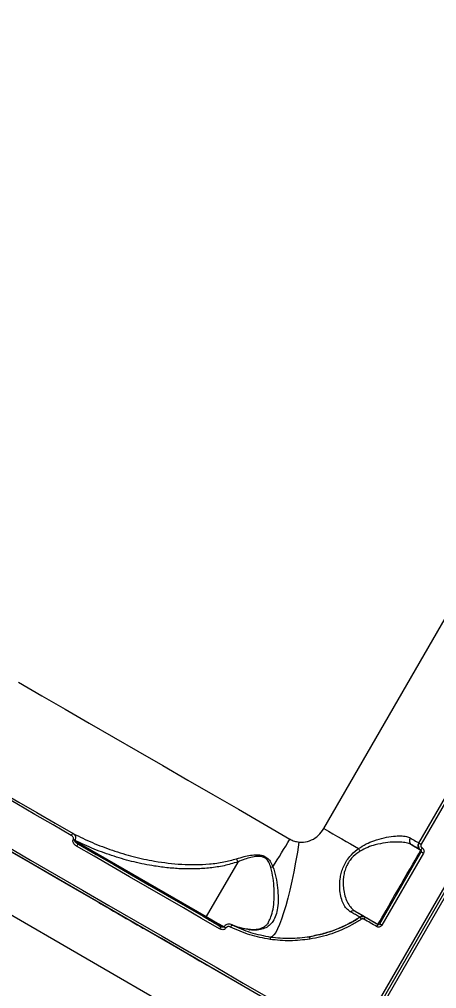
# Model space of a CAD drawing. Header units: millimetres. Extents: x -6006 to 5875, y -6399 to 6717.
# Drawn here: x 1345.5 to 1506.3, y 665.3 to 1038.3 of the extents above; entities that cross this region are included whole.
import ezdxf

# ---------------------------------------------------------------- set-up
doc = ezdxf.new("R2010")
doc.units = ezdxf.units.MM
for name, color, linetype in [('DIKOM_ОБЪЕКТ', 7, 'Continuous'), ('DIKOM_РАЗМЕР_ЗОНА', 7, 'Continuous'), ('DIKOM_РАЗМЕР_ОБЪЕКТА', 7, 'Continuous')]:
    doc.layers.add(name, color=color, linetype=linetype)
doc.styles.add('style1', font='arial.ttf', dxfattribs={"width": 0.8})
doc.dimstyles.new('1-50', dxfattribs={"dimtxt": 300, "dimasz": 200, "dimexe": 100, "dimexo": 0, "dimgap": 100, "dimtad": 0, "dimdec": 0, "dimtxsty": 'style1', "dimcen": 0, "dimclrd": 7, "dimclre": 7, "dimadec": 1, "dimazin": 2, "dimtfac": 1, "dimtdec": 0, "dimtmove": 1, "dimatfit": 3, "dimfxl": 0, "dimlwd": 25, "dimlwe": 18, "dimarcsym": 0})

# ---------------------------------------------------------------- blocks, each defined once
blk = doc.blocks.new('*D15')
at = {"layer": 'Defpoints', "color": 0, "transparency": 16777216}
for p in [(-4354.46, 4593.05), (3409.28, 4593.05), (-1328.61, -3571.89)]:
    blk.add_point(p, dxfattribs=at)
at = {"layer": 'DIKOM_РАЗМЕР_ОБЪЕКТА', "color": 7, "lineweight": 18, "transparency": 16777216}
for p, q in [((3409.28, 4593.05), (-4454.46, 4593.05)), ((-1328.61, -3571.89), (-4454.46, -3571.89))]:
    blk.add_line(p, q, dxfattribs=at)
at = {"layer": 'DIKOM_РАЗМЕР_ОБЪЕКТА', "color": 7, "lineweight": 25, "transparency": 16777216}
for p, q in [((-4354.46, 4393.05), (-4354.46, 968.7)), ((-4354.46, -3371.89), (-4354.46, 52.46))]:
    blk.add_line(p, q, dxfattribs=at)
at = {"layer": 'DIKOM_РАЗМЕР_ОБЪЕКТА', "color": 7, "transparency": 16777216}
for points in [[(-4387.8, 4393.05), (-4321.13, 4393.05), (-4354.46, 4593.05)], [(-4387.8, -3371.89), (-4321.13, -3371.89), (-4354.46, -3571.89)]]:
    blk.add_solid(points, dxfattribs=at)
at = {"layer": 'DIKOM_РАЗМЕР_ОБЪЕКТА', "color": 0, "transparency": 16777216, "insert": (-4354.46, 510.58), "char_height": 300, "attachment_point": 5, "rotation": 90, "style": 'style1'}
blk.add_mtext('8150', dxfattribs=at)
blk = doc.blocks.new('*D16')
at = {"layer": 'Defpoints', "color": 0, "transparency": 16777216}
for p in [(3934.59, 4272.92), (-3710.11, -290.96), (3934.59, -4791.62)]:
    blk.add_point(p, dxfattribs=at)
at = {"layer": 'DIKOM_РАЗМЕР_ОБЪЕКТА', "color": 7, "lineweight": 18, "transparency": 16777216}
for p, q in [((3934.59, 4272.92), (3934.59, -4891.62)), ((-3710.11, -290.96), (-3710.11, -4891.62))]:
    blk.add_line(p, q, dxfattribs=at)
at = {"layer": 'DIKOM_РАЗМЕР_ОБЪЕКТА', "color": 7, "lineweight": 25, "transparency": 16777216}
for p, q in [((-3510.11, -4791.62), (-1432.64, -4791.62)), ((3734.59, -4791.62), (-518.7, -4791.62))]:
    blk.add_line(p, q, dxfattribs=at)
at = {"layer": 'DIKOM_РАЗМЕР_ОБЪЕКТА', "color": 7, "transparency": 16777216}
for points in [[(-3510.11, -4758.29), (-3510.11, -4824.96), (-3710.11, -4791.62)], [(3734.59, -4758.29), (3734.59, -4824.96), (3934.59, -4791.62)]]:
    blk.add_solid(points, dxfattribs=at)
at = {"layer": 'DIKOM_РАЗМЕР_ОБЪЕКТА', "color": 0, "transparency": 16777216, "insert": (-975.67, -4791.62), "char_height": 300, "attachment_point": 5, "style": 'style1'}
blk.add_mtext('7650', dxfattribs=at)
blk = doc.blocks.new('*D14')
at = {"layer": 'Defpoints', "color": 0, "transparency": 16777216}
for p in [(3463.26, 6716.57), (-5809.49, -5571.89), (-1350.38, -5571.89)]:
    blk.add_point(p, dxfattribs=at)
at = {"layer": 'DIKOM_РАЗМЕР_ЗОНА', "color": 7, "lineweight": 18, "transparency": 16777216}
for p, q in [((3463.26, 6716.57), (-5909.49, 6716.57)), ((-1350.38, -5571.89), (-5909.49, -5571.89))]:
    blk.add_line(p, q, dxfattribs=at)
at = {"layer": 'DIKOM_РАЗМЕР_ЗОНА', "color": 7, "lineweight": 25, "transparency": 16777216}
for p, q in [((-5809.49, 6516.57), (-5809.49, 1149.14)), ((-5809.49, -5371.89), (-5809.49, 69.36))]:
    blk.add_line(p, q, dxfattribs=at)
at = {"layer": 'DIKOM_РАЗМЕР_ЗОНА', "color": 7, "transparency": 16777216}
for points in [[(-5842.83, 6516.57), (-5776.16, 6516.57), (-5809.49, 6716.57)], [(-5842.83, -5371.89), (-5776.16, -5371.89), (-5809.49, -5571.89)]]:
    blk.add_solid(points, dxfattribs=at)
at = {"layer": 'DIKOM_РАЗМЕР_ЗОНА', "color": 0, "transparency": 16777216, "insert": (-5809.49, 609.25), "char_height": 300, "attachment_point": 5, "rotation": 90, "style": 'style1'}
blk.add_mtext('12300', dxfattribs=at)
blk = doc.blocks.new('*D13')
at = {"layer": 'Defpoints', "color": 0, "transparency": 16777216}
for p in [(5874.9, 4901.57), (-5210.11, -1293.83), (5874.9, -6202.3)]:
    blk.add_point(p, dxfattribs=at)
at = {"layer": 'DIKOM_РАЗМЕР_ЗОНА', "color": 7, "lineweight": 18, "transparency": 16777216}
for p, q in [((5874.9, 4901.57), (5874.9, -6302.3)), ((-5210.11, -1293.83), (-5210.11, -6302.3))]:
    blk.add_line(p, q, dxfattribs=at)
at = {"layer": 'DIKOM_РАЗМЕР_ЗОНА', "color": 7, "lineweight": 25, "transparency": 16777216}
for p, q in [((-5010.11, -6202.3), (160.46, -6202.3)), ((5674.9, -6202.3), (1240.24, -6202.3))]:
    blk.add_line(p, q, dxfattribs=at)
at = {"layer": 'DIKOM_РАЗМЕР_ЗОНА', "color": 7, "transparency": 16777216}
for points in [[(-5010.11, -6168.97), (-5010.11, -6235.64), (-5210.11, -6202.3)], [(5674.9, -6168.97), (5674.9, -6235.64), (5874.9, -6202.3)]]:
    blk.add_solid(points, dxfattribs=at)
at = {"layer": 'DIKOM_РАЗМЕР_ЗОНА', "color": 0, "transparency": 16777216, "insert": (700.35, -6202.3), "char_height": 300, "attachment_point": 5, "style": 'style1'}
blk.add_mtext('11100', dxfattribs=at)

msp = doc.modelspace()

# ---------------------------------------------------------------- linework, layer by layer
at = {"layer": 'DIKOM_ОБЪЕКТ', "color": 7, "linetype": 'Continuous', "lineweight": 15}
for p, q in [((1473.91, 643.12), (1715.91, 1062.27)), ((1474.77, 642.62), (1716.77, 1061.77)), ((1717.64, 1061.27), (1475.64, 642.11)), ((1462.81, 726.89), (1637.81, 1030)), ((1820.68, 441.75), (1127.86, 841.75)), ((1117.36, 823.56), (1810.18, 423.56)), ((1499.44, 721.33), (1540.94, 793.21)), ((1541.77, 792.73), (1500.27, 720.85)), ((1366.24, 722.6), (1366.31, 722.7)), ((1366.86, 722.38), (1366.8, 722.28)), ((1366.8, 722.28), (1417.49, 693.01)), ((1417.38, 692.5), (1368.32, 720.82)), ((1496.66, 720.62), (1500.17, 718.6)), ((1484.35, 690.2), (1500.35, 717.92)), ((1501.19, 717.43), (1485.19, 689.72)), ((1429.61, 714.01), (1417.49, 693.01)), ((1474.92, 695.07), (1483.67, 690.02)), ((1478.77, 692.85), (1478.77, 692.85)), ((1478.81, 692.83), (1478.81, 692.83)), ((1423.3, 689.08), (1423.34, 689.06)), ((1424.41, 689.11), (1424.37, 689.04)), ((1425.14, 688.69), (1425.1, 688.62))]:
    msp.add_line(p, q, dxfattribs=at)
at = {"layer": 'DIKOM_ОБЪЕКТ', "color": 7, "linetype": 'Continuous', "lineweight": 15, "flags": 128}
for points in [[(1345.19, 783.19), (1354.12, 778.03), (1363.2, 772.79), (1372.4, 767.48), (1381.73, 762.09), (1391.17, 756.64), (1400.72, 751.13), (1410.36, 745.57), (1420.08, 739.95), (1429.89, 734.29), (1439.76, 728.59), (1449.69, 722.86)], [(1365.5, 724.25), (1358.46, 728.32), (1351.46, 732.35), (1344.53, 736.36), (1337.65, 740.33), (1330.84, 744.26), (1324.09, 748.16), (1317.4, 752.02), (1310.79, 755.84)], [(1311.66, 756.48), (1318.26, 752.67), (1324.93, 748.82), (1331.67, 744.93), (1338.47, 741.01), (1345.33, 737.04), (1352.25, 733.05), (1359.23, 729.02), (1366.26, 724.97)], [(1462.81, 726.89), (1464.57, 725.87), (1466.31, 724.87), (1468.03, 723.87), (1469.73, 722.89), (1471.39, 721.93), (1473.02, 720.99), (1474.61, 720.08), (1476.15, 719.19)], [(1339.97, 720.45), (1349.83, 714.75), (1359.79, 709), (1369.86, 703.19), (1380.01, 697.33), (1390.24, 691.42), (1400.54, 685.48), (1410.9, 679.49), (1421.32, 673.48), (1431.78, 667.44), (1442.28, 661.38), (1452.81, 655.3), (1463.35, 649.21), (1473.91, 643.12)], [(1366.8, 722.28), (1366.73, 722.32), (1366.66, 722.36), (1366.59, 722.4), (1366.52, 722.44), (1366.45, 722.48), (1366.38, 722.52), (1366.31, 722.56), (1366.24, 722.6)], [(1366.86, 722.38), (1366.79, 722.42), (1366.72, 722.46), (1366.65, 722.5), (1366.58, 722.54), (1366.51, 722.58), (1366.44, 722.62), (1366.37, 722.66), (1366.31, 722.7)], [(1368.32, 720.82), (1368.25, 720.84), (1368.17, 720.82), (1368.08, 720.76), (1367.98, 720.68), (1367.87, 720.57), (1367.76, 720.43), (1367.65, 720.28), (1367.54, 720.11)], [(1422.66, 688.29), (1415.66, 692.33), (1408.69, 696.36), (1401.75, 700.37), (1394.84, 704.36), (1387.96, 708.33), (1381.11, 712.28), (1374.31, 716.21), (1367.54, 720.11)], [(1368.32, 720.82), (1375.06, 716.93), (1381.85, 713.01), (1388.68, 709.07), (1395.54, 705.1), (1402.44, 701.12), (1409.36, 697.12), (1416.32, 693.11), (1423.3, 689.08)], [(1453.22, 721.7), (1452.59, 717.79), (1451.92, 713.96), (1451.21, 710.23), (1450.46, 706.65), (1449.69, 703.24), (1448.9, 700.05), (1448.1, 697.1), (1447.3, 694.43), (1446.51, 692.05), (1445.73, 689.99), (1444.97, 688.28), (1444.25, 686.93), (1443.56, 685.95), (1442.91, 685.36), (1442.31, 685.15)], [(1496.1, 723.26), (1496.87, 722.81), (1497.54, 722.42), (1498.12, 722.09), (1498.59, 721.82), (1498.96, 721.61), (1499.22, 721.45), (1499.38, 721.36), (1499.44, 721.33)], [(1500.17, 718.6), (1500.11, 718.63), (1499.95, 718.73), (1499.67, 718.89), (1499.28, 719.11), (1498.78, 719.4), (1498.18, 719.75), (1497.47, 720.16), (1496.66, 720.62)], [(1499.44, 721.33), (1499.45, 721.32), (1499.5, 721.3), (1499.57, 721.25), (1499.68, 721.19), (1499.8, 721.12), (1499.95, 721.04), (1500.1, 720.95), (1500.27, 720.85)], [(1473.41, 642.25), (1462.88, 648.33), (1452.36, 654.4), (1441.86, 660.47), (1431.38, 666.51), (1420.95, 672.54), (1410.55, 678.54), (1400.21, 684.51), (1389.94, 690.44), (1379.73, 696.33), (1369.61, 702.18), (1359.57, 707.98), (1349.63, 713.72), (1339.79, 719.39)], [(1483.67, 690.02), (1483.76, 690.18), (1484.04, 690.65), (1484.49, 691.43), (1485.1, 692.5), (1485.87, 693.83), (1486.78, 695.4), (1487.79, 697.16), (1488.91, 699.09), (1490.08, 701.13), (1491.3, 703.24), (1492.54, 705.38), (1493.76, 707.49), (1494.93, 709.53), (1496.04, 711.45), (1497.06, 713.22), (1497.97, 714.78), (1498.74, 716.12), (1499.35, 717.18), (1499.8, 717.96), (1500.08, 718.44), (1500.17, 718.6)], [(1500.35, 717.92), (1500.37, 717.91), (1500.41, 717.88), (1500.49, 717.84), (1500.59, 717.78), (1500.72, 717.7), (1500.86, 717.62), (1501.02, 717.53), (1501.19, 717.43)], [(1375.96, 698.51), (1376, 698.49), (1376.31, 698.31), (1376.92, 697.96), (1377.81, 697.44), (1378.95, 696.79), (1380.29, 696.01)], [(1380.29, 696.01), (1381.79, 695.15), (1383.39, 694.22), (1385.03, 693.27), (1386.66, 692.33), (1388.22, 691.44), (1389.64, 690.61), (1390.89, 689.89), (1391.9, 689.31), (1392.66, 688.87), (1393.12, 688.6), (1393.28, 688.51)], [(1417.38, 692.5), (1417.35, 692.52), (1417.34, 692.56), (1417.34, 692.62), (1417.35, 692.68), (1417.37, 692.76), (1417.4, 692.84), (1417.44, 692.93), (1417.49, 693.01)], [(1423.35, 689.05), (1421.53, 690.1), (1419.43, 691.31), (1417.38, 692.5)], [(1417.49, 693.01), (1419.6, 691.79), (1421.78, 690.53), (1423.96, 689.27), (1424.39, 689.03)], [(1419.92, 691.03), (1419.05, 691.53), (1418.41, 691.9), (1418.05, 692.11), (1417.99, 692.14), (1418.25, 691.99), (1418.81, 691.67), (1419.61, 691.21), (1420.6, 690.64), (1421.69, 690.01), (1422.79, 689.37), (1423.37, 689.04)], [(1423.36, 689.04), (1423.15, 689.17), (1422.06, 689.8), (1420.95, 690.43), (1419.92, 691.03)], [(1483.13, 689.17), (1482.53, 689.53), (1481.92, 689.88), (1481.31, 690.23), (1480.7, 690.58), (1480.09, 690.93), (1479.48, 691.28), (1478.87, 691.64), (1478.26, 691.99)], [(1478.81, 692.83), (1479.41, 692.48), (1480.02, 692.13), (1480.63, 691.77), (1481.24, 691.42), (1481.84, 691.07), (1482.45, 690.72), (1483.06, 690.37), (1483.67, 690.02)], [(1484.35, 690.2), (1484.37, 690.19), (1484.41, 690.17), (1484.49, 690.12), (1484.59, 690.06), (1484.72, 689.99), (1484.86, 689.91), (1485.02, 689.82), (1485.19, 689.72)], [(1424.37, 689.04), (1424.4, 689.02), (1424.5, 688.96), (1424.66, 688.87), (1424.86, 688.75), (1425.1, 688.62)], [(1424.41, 689.11), (1424.45, 689.09), (1424.54, 689.04), (1424.7, 688.95), (1424.91, 688.83), (1425.14, 688.69)], [(1410.22, 678.73), (1410.3, 678.69), (1410.66, 678.48), (1411.3, 678.11), (1412.17, 677.6)], [(1410.66, 678.48), (1410.81, 678.39), (1411.26, 678.13), (1411.96, 677.73), (1412.86, 677.21), (1413.86, 676.63), (1414.89, 676.03), (1415.85, 675.48), (1416.66, 675.01), (1417.24, 674.68), (1417.55, 674.5), (1417.55, 674.5), (1417.24, 674.68), (1416.66, 675.01), (1415.85, 675.48), (1414.89, 676.03), (1413.86, 676.63), (1412.86, 677.21), (1411.96, 677.73), (1411.26, 678.13), (1410.81, 678.39), (1410.66, 678.48)], [(1412.17, 677.6), (1413.2, 677.01), (1414.31, 676.37), (1415.4, 675.74), (1416.38, 675.17), (1417.19, 674.71), (1417.74, 674.39), (1418, 674.24), (1418.02, 674.23)]]:
    msp.add_lwpolyline(points, dxfattribs=at)
at = {"layer": 'DIKOM_ОБЪЕКТ', "color": 7, "linetype": 'Continuous', "lineweight": 15}
for centre, radius, start, end in [((1366.59, 723.86), 1.16, 106.5683, 160.0679), ((1244.95, 840.93), 236.35, 327.0026, 330.0288), ((1497.7, 722.23), 1.91, 147.2573, 236.9434), ((1501.17, 720.33), 2, 150, 240), ((1482.76, 722.72), 7.5, 208.1512, 217.1553), ((1506.18, 715.99), 6.55, 147.8131, 156.5719), ((1444.92, 706.39), 6.08, 106.7291, 114.3513), ((1474.09, 693.52), 1.76, 61.8382, 128.8499), ((1477.81, 691.09), 2, 61.1812, 123.1329), ((1485.19, 697.44), 9.68, 208.8469, 214.4865), ((1482.6, 689.77), 4.87, 141.1463, 152.957), ((1424.22, 687.67), 1.68, 123.2968, 158.3179), ((1428.67, 688.3), 1.97, 130.7172, 160.1114), ((1488.93, 686.12), 6.55, 143.4295, 152.1929), ((1444.45, 684.1), 2.39, 153.7822, 177.0573), ((1460.89, 685.12), 3.57, 177.4921, 192.7488)]:
    msp.add_arc(centre, radius, start, end, dxfattribs=at)
for points, knots in [([(1366.31, 722.7), (1366.34, 722.77), (1366.4, 722.92), (1366.39, 723.2), (1366.27, 723.55), (1365.97, 723.94), (1365.66, 724.14), (1365.5, 724.25)], [0, 0, 0, 0, 0.119021, 0.237424, 0.412372, 0.691043, 1, 1, 1, 1]), ([(1366.26, 724.97), (1368.71, 723.76), (1373.62, 721.35), (1381.37, 718.43), (1389.36, 716.02), (1398.26, 714.1), (1406.31, 713.13), (1413.38, 712.94), (1418.81, 713.21), (1424.11, 713.87), (1427.55, 714.81), (1429.17, 715.25)], [0, 0, 0, 0, 0.126976, 0.253955, 0.383673, 0.513375, 0.674672, 0.756561, 0.838428, 0.923823, 1, 1, 1, 1]), ([(1366.26, 724.97), (1366.44, 724.82), (1366.81, 724.53), (1367.08, 723.89), (1367.13, 723.3), (1367.05, 722.8), (1366.92, 722.53), (1366.86, 722.38)], [0, 0, 0, 0, 0.273622, 0.537238, 0.720797, 0.856525, 1, 1, 1, 1]), ([(1453.22, 721.7), (1453.81, 721.67), (1455.44, 721.59), (1458.11, 722.36), (1460.9, 724.16), (1462.17, 725.97), (1462.81, 726.89)], [0, 0, 0, 0, 0.152946, 0.428367, 0.711437, 1, 1, 1, 1]), ([(1476.15, 719.19), (1477.12, 719.81), (1479.05, 721.06), (1482.44, 722.39), (1486.06, 723.42), (1489.53, 723.98), (1492.4, 724.12), (1494.61, 723.92), (1495.62, 723.47), (1496.1, 723.26)], [0, 0, 0, 0, 0.128153, 0.256739, 0.426815, 0.596881, 0.737313, 0.877573, 1, 1, 1, 1]), ([(1367.54, 720.11), (1367.29, 720.29), (1366.79, 720.62), (1366.31, 721.26), (1366.11, 721.82), (1366.1, 722.26), (1366.2, 722.48), (1366.24, 722.6)], [0, 0, 0, 0, 0.308892, 0.592374, 0.769755, 0.884512, 1, 1, 1, 1]), ([(1366.8, 722.28), (1366.79, 722.26), (1366.78, 722.23), (1366.78, 722.15), (1366.85, 721.98), (1367.31, 721.45), (1367.86, 721.1), (1368.32, 720.82)], [0, 0, 0, 0, 0.023301, 0.05198, 0.104242, 0.27337, 1, 1, 1, 1]), ([(1429.61, 714.02), (1427.88, 713.51), (1424.38, 712.47), (1419.02, 711.68), (1413.66, 711.3), (1408.29, 711.33), (1402.93, 711.71), (1396.69, 712.52), (1389.67, 713.92), (1381.9, 716.13), (1374.24, 718.88), (1369.32, 721.21), (1366.86, 722.38)], [0, 0, 0, 0, 0.082281, 0.165564, 0.247515, 0.329489, 0.412924, 0.496369, 0.620904, 0.745452, 0.872728, 1, 1, 1, 1]), ([(1449.69, 722.86), (1449.74, 722.83), (1450.3, 722.51), (1451.45, 722), (1452.62, 721.8), (1453.22, 721.7)], [0, 0, 0, 0, 0.046774, 0.51427, 1, 1, 1, 1]), ([(1496.66, 720.62), (1496.17, 720.85), (1495.11, 721.34), (1492.87, 721.68), (1490, 721.75), (1486.54, 721.46), (1482.99, 720.76), (1479.65, 719.76), (1477.75, 718.72), (1476.79, 718.19)], [0, 0, 0, 0, 0.122707, 0.262459, 0.406016, 0.57492, 0.748257, 0.872362, 1, 1, 1, 1]), ([(1500.17, 718.6), (1500.04, 718.68), (1499.73, 718.89), (1499.37, 719.38), (1499.15, 720.02), (1499.16, 720.71), (1499.34, 721.13), (1499.44, 721.33)], [0, 0, 0, 0, 0.141712, 0.356402, 0.570941, 0.785455, 1, 1, 1, 1]), ([(1500.27, 720.85), (1500.22, 720.75), (1500.13, 720.54), (1500.13, 720.2), (1500.23, 719.87), (1500.42, 719.63), (1500.57, 719.53), (1500.63, 719.48)], [0, 0, 0, 0, 0.214192, 0.428591, 0.643206, 0.85812, 1, 1, 1, 1]), ([(1429.17, 715.25), (1430.12, 715.53), (1431.89, 716.07), (1434.55, 716.66), (1436.98, 716.91), (1439.19, 716.65), (1440.94, 715.75), (1442.31, 714.22), (1442.86, 712.94), (1443.17, 712.21)], [0, 0, 0, 0, 0.183989, 0.340165, 0.495652, 0.624191, 0.73747, 0.849218, 1, 1, 1, 1]), ([(1472.98, 694.89), (1472.48, 695.25), (1471.46, 695.98), (1470.31, 697.8), (1469.44, 700.12), (1468.98, 702.7), (1468.87, 705.41), (1469.08, 707.85), (1469.58, 710.15), (1470.3, 712.21), (1471.34, 714.24), (1473.02, 716.55), (1474.75, 718.15), (1475.96, 719.05), (1476.15, 719.19)], [0, 0, 0, 0, 0.108478, 0.220217, 0.327647, 0.438307, 0.523801, 0.611506, 0.674514, 0.739086, 0.802773, 0.868895, 0.979734, 1, 1, 1, 1]), ([(1476.79, 718.19), (1476.6, 718.07), (1475.43, 717.3), (1473.82, 715.93), (1472.31, 713.91), (1471.64, 712.67), (1471.08, 711.34), (1470.64, 709.93), (1470.27, 707.75), (1470.19, 705.42), (1470.45, 702.82), (1471.06, 700.31), (1472.05, 698.04), (1473.31, 696.21), (1474.39, 695.45), (1474.92, 695.07)], [0, 0, 0, 0, 0.0201, 0.128727, 0.186358, 0.243992, 0.254852, 0.317662, 0.380578, 0.467541, 0.554624, 0.665369, 0.776165, 0.888092, 1, 1, 1, 1]), ([(1500.35, 717.92), (1500.37, 717.97), (1500.42, 718.07), (1500.42, 718.24), (1500.37, 718.4), (1500.28, 718.53), (1500.2, 718.58), (1500.17, 718.6)], [0, 0, 0, 0, 0.213935, 0.428103, 0.642753, 0.857895, 1, 1, 1, 1]), ([(1500.63, 719.48), (1500.73, 719.42), (1500.96, 719.27), (1501.24, 718.9), (1501.4, 718.42), (1501.4, 717.9), (1501.26, 717.59), (1501.19, 717.43)], [0, 0, 0, 0, 0.141828, 0.356752, 0.571333, 0.785731, 1, 1, 1, 1]), ([(1429.17, 715.25), (1429.18, 715.21), (1429.27, 715.02), (1429.43, 714.62), (1429.55, 714.23), (1429.61, 714.02)], [0, 0, 0, 0, 0.092756, 0.497845, 1, 1, 1, 1]), ([(1442.41, 711.93), (1442.18, 712.64), (1441.77, 713.86), (1440.68, 715.24), (1439.71, 715.79), (1438.57, 716.15), (1436.95, 716.23), (1434.69, 715.81), (1432.18, 715.02), (1430.52, 714.37), (1429.61, 714.01)], [0, 0, 0, 0, 0.150405, 0.257917, 0.342074, 0.365559, 0.490508, 0.648821, 0.807941, 1, 1, 1, 1]), ([(1429.61, 714.01), (1429.61, 714.01), (1429.61, 714.01), (1429.61, 714.02), (1429.61, 714.02), (1429.61, 714.02)], [0, 0, 0, 0, 0.417985, 0.767417, 1, 1, 1, 1]), ([(1443.17, 712.21), (1443.58, 710.86), (1444.41, 708.12), (1445, 704.01), (1445.27, 700.01), (1445.07, 696.46), (1444.4, 693.45), (1443.32, 691.19), (1441.84, 689.52), (1440.05, 688.41), (1437.81, 687.81), (1435.79, 687.75), (1434.54, 687.9), (1434.26, 687.93)], [0, 0, 0, 0, 0.102735, 0.208026, 0.319923, 0.434587, 0.533734, 0.635549, 0.71908, 0.804884, 0.88851, 0.975337, 1, 1, 1, 1]), ([(1441.48, 690.99), (1441.82, 691.59), (1442.6, 693), (1443.3, 695.9), (1443.72, 699.56), (1443.68, 703.6), (1443.35, 707.77), (1442.73, 710.54), (1442.41, 711.93)], [0, 0, 0, 0, 0.123209, 0.289137, 0.473232, 0.661602, 0.829232, 1, 1, 1, 1]), ([(1476.71, 692.77), (1476.63, 692.82), (1476.46, 692.91), (1475.24, 693.61), (1473.95, 694.34), (1473.2, 694.77), (1472.98, 694.89)], [0, 0, 0, 0, 0.336233, 0.682236, 0.908786, 1, 1, 1, 1]), ([(1474.92, 695.07), (1475.65, 694.65), (1477.16, 693.78), (1478.52, 692.99), (1478.71, 692.88), (1478.81, 692.83)], [0, 0, 0, 0, 0.317517, 0.653917, 1, 1, 1, 1]), ([(1441.51, 690.98), (1441.37, 690.73), (1441, 690.08), (1440.21, 689.3), (1439.21, 688.63), (1438.07, 688.2), (1436.79, 687.96), (1435.42, 687.89), (1434.38, 688.01), (1433.93, 688.06)], [0, 0, 0, 0, 0.106867, 0.277401, 0.456425, 0.600282, 0.738931, 0.885868, 1, 1, 1, 1]), ([(1476.71, 692.77), (1475.3, 691.9), (1472.46, 690.16), (1467.76, 688.05), (1462.71, 686.32), (1459.13, 685.62), (1457.32, 685.27)], [0, 0, 0, 0, 0.237384, 0.477157, 0.737005, 1, 1, 1, 1]), ([(1457.32, 685.27), (1460.03, 685.84), (1464.12, 686.69), (1469.34, 688.74), (1473.16, 690.57), (1475.54, 692.04), (1476.71, 692.77)], [0, 0, 0, 0, 0.395172, 0.598681, 0.802185, 1, 1, 1, 1]), ([(1477.21, 691.96), (1476.01, 691.22), (1473.61, 689.74), (1469.8, 687.9), (1465.82, 686.36), (1461.68, 685.12), (1458.83, 684.59), (1457.41, 684.33)], [0, 0, 0, 0, 0.197682, 0.395378, 0.593089, 0.79654, 1, 1, 1, 1]), ([(1476.71, 692.77), (1476.76, 692.8), (1477, 692.95), (1477.5, 693.11), (1478.19, 693.11), (1478.6, 692.92), (1478.81, 692.83)], [0, 0, 0, 0, 0.080653, 0.38707, 0.693569, 1, 1, 1, 1]), ([(1478.26, 691.99), (1478.16, 692.03), (1477.95, 692.13), (1477.61, 692.13), (1477.36, 692.05), (1477.24, 691.97), (1477.21, 691.96)], [0, 0, 0, 0, 0.306686, 0.613315, 0.91945, 1, 1, 1, 1]), ([(1483.67, 690.02), (1483.72, 690), (1483.82, 689.95), (1483.99, 689.95), (1484.16, 690), (1484.28, 690.1), (1484.33, 690.17), (1484.35, 690.2)], [0, 0, 0, 0, 0.21557, 0.430573, 0.645342, 0.859494, 1, 1, 1, 1]), ([(1425.1, 688.62), (1425.02, 688.5), (1424.85, 688.28), (1424.44, 688.05), (1423.88, 687.93), (1423.24, 688.01), (1422.84, 688.21), (1422.66, 688.29)], [0, 0, 0, 0, 0.152284, 0.304055, 0.508043, 0.773239, 1, 1, 1, 1]), ([(1424.39, 689.08), (1424.38, 689.06), (1424.37, 689.03), (1424.33, 688.99), (1424.25, 688.93), (1424.07, 688.88), (1423.76, 688.89), (1423.48, 688.97), (1423.33, 689.07), (1423.3, 689.09)], [0, 0, 0, 0, 0.036206, 0.077271, 0.141939, 0.291337, 0.542881, 0.918414, 1, 1, 1, 1]), ([(1427.24, 689.85), (1427.21, 689.87), (1426.89, 690.03), (1426.27, 690.11), (1425.46, 690), (1424.85, 689.65), (1424.49, 689.33), (1424.42, 689.12), (1424.42, 689.11)], [0, 0, 0, 0, 0.03818, 0.333131, 0.574965, 0.790964, 0.993549, 1, 1, 1, 1]), ([(1426.82, 688.97), (1426.66, 689.03), (1426.35, 689.16), (1425.89, 689.16), (1425.51, 689.05), (1425.27, 688.88), (1425.18, 688.74), (1425.14, 688.69)], [0, 0, 0, 0, 0.271794, 0.538889, 0.737624, 0.896656, 1, 1, 1, 1]), ([(1442.07, 684.22), (1439.46, 684.71), (1434.18, 685.69), (1429.29, 687.87), (1426.82, 688.97)], [0, 0, 0, 0, 0.493759, 1, 1, 1, 1]), ([(1433.95, 688.08), (1433.66, 688.11), (1432.41, 688.24), (1430.3, 688.78), (1428.35, 689.36), (1427.38, 689.82), (1427.25, 689.88)], [0, 0, 0, 0, 0.122501, 0.529338, 0.938038, 1, 1, 1, 1]), ([(1427.38, 689.79), (1429.74, 688.74), (1434.52, 686.61), (1439.69, 685.64), (1442.31, 685.15)], [0, 0, 0, 0, 0.493772, 1, 1, 1, 1]), ([(1434.26, 687.93), (1433.22, 688.1), (1430.84, 688.49), (1428.63, 689.32), (1427.38, 689.79)], [0, 0, 0, 0, 0.436572, 1, 1, 1, 1]), ([(1433.95, 688.04), (1433.96, 688.04), (1434.05, 688.05), (1434.16, 687.99), (1434.25, 687.94), (1434.26, 687.93)], [0, 0, 0, 0, 0.088781, 0.858339, 1, 1, 1, 1]), ([(1485.19, 689.72), (1485.13, 689.63), (1484.97, 689.4), (1484.6, 689.12), (1484.12, 688.96), (1483.6, 688.96), (1483.29, 689.1), (1483.13, 689.17)], [0, 0, 0, 0, 0.140617, 0.355146, 0.569916, 0.784894, 1, 1, 1, 1]), ([(1457.41, 684.33), (1454.88, 684.02), (1449.76, 683.4), (1444.65, 683.95), (1442.07, 684.22)], [0, 0, 0, 0, 0.494171, 1, 1, 1, 1]), ([(1442.31, 685.15), (1444.78, 684.89), (1449.78, 684.36), (1454.79, 684.97), (1457.32, 685.27)], [0, 0, 0, 0, 0.494158, 1, 1, 1, 1])]:
    msp.add_open_spline(points, degree=3, knots=knots, dxfattribs=at)

# ---------------------------------------------------------------- dimensions: what is measured, and where the dimension line sits
at = {"layer": 'DIKOM_РАЗМЕР_ЗОНА'}
dim = msp.add_linear_dim(base=(-5809.49, -5571.89), p1=(3463.26, 6716.57), p2=(-1350.38, -5571.89), angle=90, text='12300', dimstyle='1-50', override={"dimscale": 1, "dimtix": 0, "dimtofl": 1, "dimtmove": 1, "dimatfit": 3}, dxfattribs=at)
dim.commit()
dim.dimension.update_dxf_attribs({"geometry": '*D14', "text_midpoint": (-5809.49, 609.25), "dimtype": 160})
dim = msp.add_linear_dim(base=(5874.9, -6202.3), p1=(-5210.11, -1293.83), p2=(5874.9, 4901.57), text='11100', dimstyle='1-50', override={"dimscale": 1, "dimtix": 0, "dimtofl": 1, "dimtmove": 1, "dimatfit": 3}, dxfattribs=at)
dim.commit()
dim.dimension.update_dxf_attribs({"geometry": '*D13', "text_midpoint": (700.35, -6202.3), "dimtype": 160})
at = {"layer": 'DIKOM_РАЗМЕР_ОБЪЕКТА'}
dim = msp.add_linear_dim(base=(-4354.46, 4593.05), p1=(-1328.61, -3571.89), p2=(3409.28, 4593.05), angle=90, text='8150', dimstyle='1-50', override={"dimscale": 1, "dimtix": 0, "dimtofl": 1, "dimtmove": 1, "dimatfit": 3}, dxfattribs=at)
dim.commit()
dim.dimension.update_dxf_attribs({"geometry": '*D15', "text_midpoint": (-4354.46, 510.58)})
dim = msp.add_linear_dim(base=(3934.59, -4791.62), p1=(-3710.11, -290.96), p2=(3934.59, 4272.92), text='7650', dimstyle='1-50', override={"dimscale": 1, "dimtix": 0, "dimtofl": 1, "dimtmove": 1, "dimatfit": 3}, dxfattribs=at)
dim.commit()
dim.dimension.update_dxf_attribs({"geometry": '*D16', "text_midpoint": (-975.67, -4791.62), "dimtype": 160})

doc.saveas('drawing.dxf')
